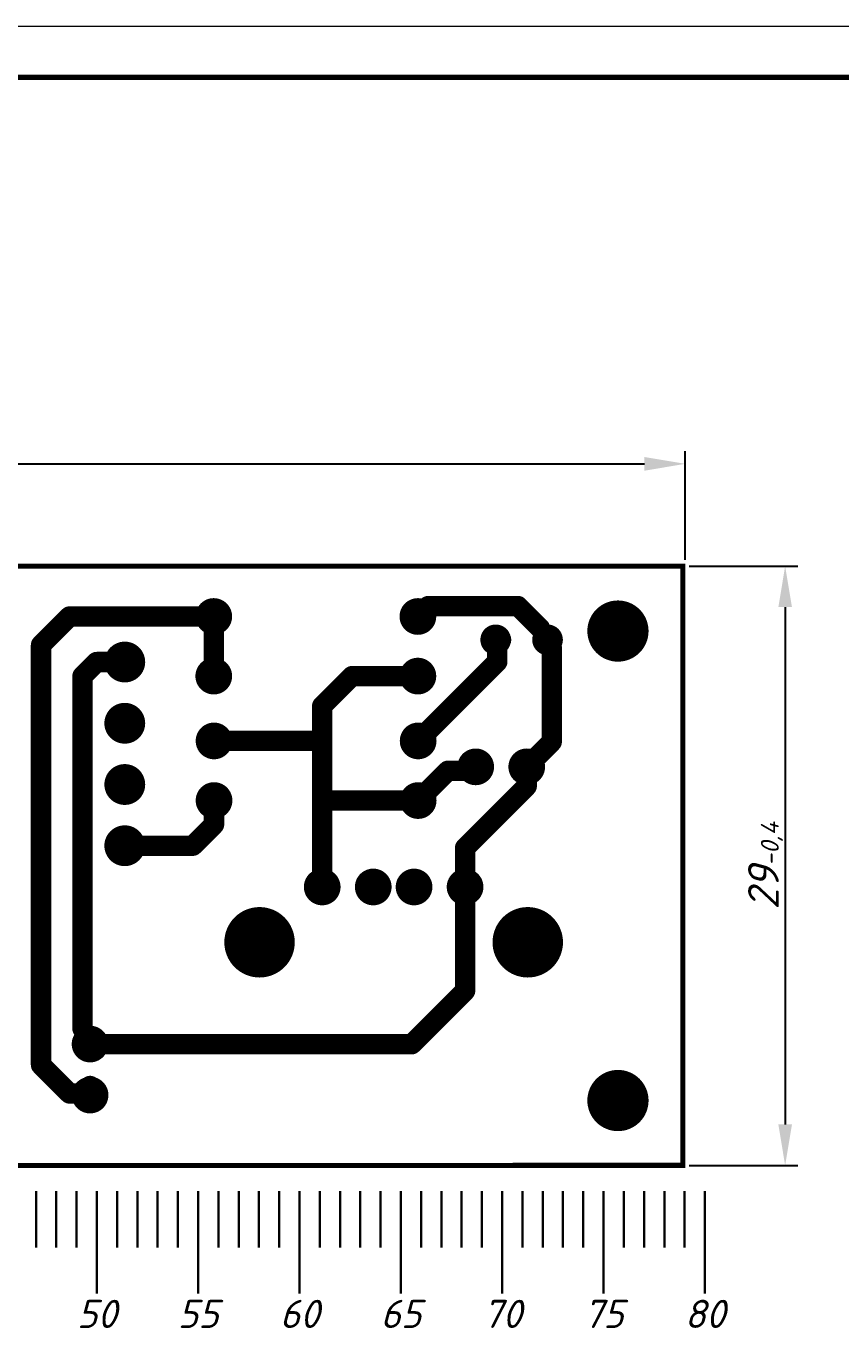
# Model space of a CAD drawing. Header units: millimetres. Extents: x 2470 to 6390, y 1560 to 2814.
# Drawn here: x 4347.2 to 4426.9, y 2389.8 to 2517 of the extents above; entities that cross this region are included whole.
import ezdxf

# ---------------------------------------------------------------- set-up
doc = ezdxf.new("R2010")
doc.units = ezdxf.units.MM
doc.layers.get('0').update_dxf_attribs({"lineweight": 0})
doc.layers.add('border', color=7, linetype='Continuous', lineweight=70)
doc.layers.add('Сплошная тонкая', color=7, linetype='Continuous', lineweight=30)
doc.layers.add('BOTTOM_LAYER', color=7, linetype='Continuous')
doc.layers.add('DRILL GOST', color=7, linetype='Continuous')
doc.layers.add('DRILL', color=7, linetype='Continuous', true_color=0xffffff)
doc.styles.add('Main', font='isocpeur.ttf', dxfattribs={"oblique": 15, "height": 3})
doc.dimstyles.new('ISO-25', dxfattribs={"dimtxt": 3, "dimasz": 4, "dimexe": 1.25, "dimexo": 0.625, "dimtad": 1, "dimtoh": 1, "dimtxsty": 'Main', "dimcen": 2.5, "dimclrd": 256, "dimclre": 256, "dimclrt": 256, "dimadec": 0, "dimazin": 0, "dimtol": 1, "dimtm": 0.5, "dimtfac": 1, "dimtmove": 0, "dimatfit": 3, "dimfxl": 1, "dimlwd": -1, "dimlwe": -1, "dimarcsym": 0})

# ---------------------------------------------------------------- blocks, each defined once
blk = doc.blocks.new('ROUND_12')
at = {"const_width": 0.0591}
blk.add_lwpolyline([(-0.0295, 0, 1), (0.0295, 0, 1)], format="xyb", close=True, dxfattribs=at)
blk = doc.blocks.new('ROUND_13')
at = {"const_width": 0.0354}
blk.add_lwpolyline([(-0.0177, 0, 1), (0.0177, 0, 1)], format="xyb", close=True, dxfattribs=at)
blk = doc.blocks.new('OBLONG_17')
at = {"const_width": 0.0551}
blk.add_lwpolyline([(0, 0.0079), (0, -0.0079)], dxfattribs=at)
at = {"const_width": 0.0276}
for points in [[(-0.0138, 0.0079, 1), (0.0138, 0.0079, 1)], [(-0.0138, -0.0079, 1), (0.0138, -0.0079, 1)]]:
    blk.add_lwpolyline(points, format="xyb", close=True, dxfattribs=at)
blk = doc.blocks.new('ROUND_16')
at = {"const_width": 0.0679}
blk.add_lwpolyline([(-0.034, 0, 1), (0.034, 0, 1)], format="xyb", close=True, dxfattribs=at)
blk = doc.blocks.new('ROUND_18')
at = {"const_width": 0.0295}
blk.add_lwpolyline([(-0.0148, 0, 1), (0.0148, 0, 1)], format="xyb", close=True, dxfattribs=at)
blk = doc.blocks.new('ROUND_14')
at = {"const_width": 0.03937}
blk.add_lwpolyline([(-0.019685, 0, 1), (0.019685, 0, 1)], format="xyb", close=True, dxfattribs=at)
blk = doc.blocks.new('ROUND_19')
at = {"const_width": 0.0197}
blk.add_lwpolyline([(-0.0098, 0, 1), (0.0098, 0, 1)], format="xyb", close=True, dxfattribs=at)
blk = doc.blocks.new('ROUND_21')
at = {"const_width": 0.015748}
blk.add_lwpolyline([(-0.007874, 0, 1), (0.007874, 0, 1)], format="xyb", close=True, dxfattribs=at)
blk = doc.blocks.new('ROUND_29')
at = {"const_width": 0.03937}
blk.add_lwpolyline([(-0.019685, 0, 1), (0.019685, 0, 1)], format="xyb", close=True, dxfattribs=at)
blk = doc.blocks.new('ROUND_23')
at = {"const_width": 0.0453}
blk.add_lwpolyline([(-0.0226, 0, 1), (0.0226, 0, 1)], format="xyb", close=True, dxfattribs=at)
blk = doc.blocks.new('*D37')
at = {"layer": 'Defpoints', "color": 0, "lineweight": 18, "transparency": 16777216}
for p in [(4411.4, 2464.23), (4411.4, 2405.69), (4421.4, 2405.69)]:
    blk.add_point(p, dxfattribs=at)
at = {"layer": 'DRILL GOST', "transparency": 16777216}
for p, q in [((4412.03, 2464.23), (4422.65, 2464.23)), ((4421.4, 2460.23), (4421.4, 2409.69)), ((4412.03, 2405.69), (4422.65, 2405.69))]:
    blk.add_line(p, q, dxfattribs=at)
at = {"layer": 'DRILL GOST', "lineweight": 18, "transparency": 16777216}
for points in [[(4420.74, 2460.23), (4422.07, 2460.23), (4421.4, 2464.23)], [(4420.74, 2409.69), (4422.07, 2409.69), (4421.4, 2405.69)]]:
    blk.add_solid(points, dxfattribs=at)
at = {"layer": 'DRILL GOST', "transparency": 16777216, "insert": (4419.28, 2434.96), "char_height": 3, "attachment_point": 5, "rotation": 90, "style": 'Main'}
blk.add_mtext('29{\\H0.58333x;\\S^ -0,4;}', dxfattribs=at)
blk = doc.blocks.new('*D38')
at = {"layer": 'Defpoints', "color": 0, "lineweight": 18, "transparency": 16777216}
for p in [(4411.65, 2474.23), (4255.16, 2464.23), (4411.65, 2464.23)]:
    blk.add_point(p, dxfattribs=at)
at = {"layer": 'DRILL GOST', "transparency": 16777216}
for p, q in [((4255.16, 2464.85), (4255.16, 2475.48)), ((4411.65, 2464.85), (4411.65, 2475.48)), ((4259.16, 2474.23), (4407.65, 2474.23))]:
    blk.add_line(p, q, dxfattribs=at)
at = {"layer": 'DRILL GOST', "lineweight": 18, "transparency": 16777216}
for points in [[(4259.16, 2474.9), (4259.16, 2473.56), (4255.16, 2474.23)], [(4407.65, 2474.9), (4407.65, 2473.56), (4411.65, 2474.23)]]:
    blk.add_solid(points, dxfattribs=at)
at = {"layer": 'DRILL GOST', "transparency": 16777216, "insert": (4333.41, 2476.35), "char_height": 3, "attachment_point": 5, "style": 'Main'}
blk.add_mtext('78{\\H0.58x;\\S^ -0,5;} ', dxfattribs=at)

msp = doc.modelspace()

# ---------------------------------------------------------------- hatches: boundary and pattern name
at = {"layer": 'DRILL GOST', "lineweight": 0}
h = msp.add_hatch(color=256, dxfattribs=at)
h.dxf.hatch_style = 1
h.paths.add_polyline_path([(4365.582, 2459.318), (4365.582, 2460.595, 0.4142136), (4364.304, 2459.318)])
h.paths.add_polyline_path([(4365.582, 2459.318), (4365.582, 2458.04, 0.4142136), (4366.859, 2459.318)])
h = msp.add_hatch(color=256, dxfattribs=at)
h.dxf.hatch_style = 1
h.paths.add_polyline_path([(4385.522, 2459.318), (4385.522, 2460.595, 0.4142136), (4384.245, 2459.318)])
h.paths.add_polyline_path([(4385.522, 2459.318), (4385.522, 2458.04, 0.4142136), (4386.8, 2459.318)])
at = {"layer": 'DRILL GOST'}
h = msp.add_hatch(color=256, dxfattribs=at)
h.dxf.hatch_style = 1
h.paths.add_polyline_path([(4405.068, 2459.938, 0.4142136), (4403.024, 2457.894), (4405.068, 2457.894)])
at = {"layer": 'DRILL GOST', "lineweight": 0}
h = msp.add_hatch(color=256, dxfattribs=at)
h.dxf.hatch_style = 1
h.paths.add_polyline_path([(4393.279, 2457.038), (4393.279, 2458.316, 0.4142136), (4392.002, 2457.038)])
h.paths.add_polyline_path([(4393.279, 2457.038), (4393.279, 2455.761, 0.4142136), (4394.557, 2457.038)])
h = msp.add_hatch(color=256, dxfattribs=at)
h.dxf.hatch_style = 1
h.paths.add_polyline_path([(4398.19, 2457.038), (4398.19, 2458.316, 0.4142136), (4396.912, 2457.038)])
h.paths.add_polyline_path([(4398.19, 2457.038), (4398.19, 2455.761, 0.4142136), (4399.468, 2457.038)])
at = {"layer": 'DRILL GOST'}
h = msp.add_hatch(color=256, dxfattribs=at)
h.dxf.hatch_style = 1
h.paths.add_polyline_path([(4358.167, 2454.869, 0.4142136), (4356.889, 2456.146), (4356.889, 2454.869)])
h.paths.add_polyline_path([(4356.889, 2454.869), (4355.612, 2454.869, 0.4142136), (4356.889, 2453.591)])
at = {"layer": 'DRILL GOST', "lineweight": 0}
h = msp.add_hatch(color=256, dxfattribs=at)
h.dxf.hatch_style = 1
h.paths.add_polyline_path([(4365.582, 2453.493), (4365.582, 2454.771, 0.4142136), (4364.304, 2453.493)])
h.paths.add_polyline_path([(4365.582, 2453.493), (4365.582, 2452.215, 0.4142136), (4366.859, 2453.493)])
h = msp.add_hatch(color=256, dxfattribs=at)
h.dxf.hatch_style = 1
h.paths.add_polyline_path([(4385.522, 2453.493), (4385.522, 2454.771, 0.4142136), (4384.245, 2453.493)])
h.paths.add_polyline_path([(4385.522, 2453.493), (4385.522, 2452.215, 0.4142136), (4386.8, 2453.493)])
at = {"layer": 'DRILL GOST'}
h = msp.add_hatch(color=256, dxfattribs=at)
h.dxf.hatch_style = 1
h.paths.add_polyline_path([(4358.167, 2448.887, 0.4142136), (4356.889, 2450.164), (4356.889, 2448.887)])
h.paths.add_polyline_path([(4356.889, 2448.887), (4355.612, 2448.887, 0.4142136), (4356.889, 2447.609)])
at = {"layer": 'DRILL GOST', "lineweight": 0}
h = msp.add_hatch(color=256, dxfattribs=at)
h.dxf.hatch_style = 1
h.paths.add_polyline_path([(4365.609, 2447.162), (4365.609, 2448.439, 0.4142136), (4364.332, 2447.162)])
h.paths.add_polyline_path([(4365.609, 2447.162), (4365.609, 2445.884, 0.4142136), (4366.887, 2447.162)])
h = msp.add_hatch(color=256, dxfattribs=at)
h.dxf.hatch_style = 1
h.paths.add_polyline_path([(4385.55, 2447.162), (4385.55, 2448.439, 0.4142136), (4384.273, 2447.162)])
h.paths.add_polyline_path([(4385.55, 2447.162), (4385.55, 2445.884, 0.4142136), (4386.828, 2447.162)])
h = msp.add_hatch(color=256, dxfattribs=at)
h.dxf.hatch_style = 1
h.paths.add_polyline_path([(4391.171, 2444.629), (4391.171, 2445.907, 0.4142136), (4389.894, 2444.629)])
h.paths.add_polyline_path([(4391.171, 2444.629), (4391.171, 2443.352, 0.4142136), (4392.449, 2444.629)])
h = msp.add_hatch(color=256, dxfattribs=at)
h.dxf.hatch_style = 1
h.paths.add_polyline_path([(4396.157, 2444.629), (4396.157, 2445.907, 0.4142136), (4394.879, 2444.629)])
h.paths.add_polyline_path([(4396.157, 2444.629), (4396.157, 2443.352, 0.4142136), (4397.434, 2444.629)])
at = {"layer": 'DRILL GOST'}
h = msp.add_hatch(color=256, dxfattribs=at)
h.dxf.hatch_style = 1
h.paths.add_polyline_path([(4358.167, 2442.904, 0.4142136), (4356.889, 2444.182), (4356.889, 2442.904)])
h.paths.add_polyline_path([(4356.889, 2442.904), (4355.612, 2442.904, 0.4142136), (4356.889, 2441.627)])
at = {"layer": 'DRILL GOST', "lineweight": 0}
h = msp.add_hatch(color=256, dxfattribs=at)
h.dxf.hatch_style = 1
h.paths.add_polyline_path([(4365.609, 2441.337), (4365.609, 2442.615, 0.4142136), (4364.332, 2441.337)])
h.paths.add_polyline_path([(4365.609, 2441.337), (4365.609, 2440.06, 0.4142136), (4366.887, 2441.337)])
h = msp.add_hatch(color=256, dxfattribs=at)
h.dxf.hatch_style = 1
h.paths.add_polyline_path([(4385.55, 2441.337), (4385.55, 2442.615, 0.4142136), (4384.273, 2441.337)])
h.paths.add_polyline_path([(4385.55, 2441.337), (4385.55, 2440.06, 0.4142136), (4386.828, 2441.337)])
at = {"layer": 'DRILL GOST'}
h = msp.add_hatch(color=256, dxfattribs=at)
h.dxf.hatch_style = 1
h.paths.add_polyline_path([(4358.167, 2436.922, 0.4142136), (4356.889, 2438.2), (4356.889, 2436.922)])
h.paths.add_polyline_path([(4356.889, 2436.922), (4355.612, 2436.922, 0.4142136), (4356.889, 2435.645)])
at = {"layer": 'DRILL GOST', "lineweight": 0}
h = msp.add_hatch(color=256, dxfattribs=at)
h.dxf.hatch_style = 1
h.paths.add_polyline_path([(4376.176, 2432.894), (4376.176, 2434.172, 0.4142136), (4374.899, 2432.894)])
h.paths.add_polyline_path([(4376.176, 2432.894), (4376.176, 2431.617, 0.4142136), (4377.454, 2432.894)])
h = msp.add_hatch(color=256, dxfattribs=at)
h.dxf.hatch_style = 1
h.paths.add_polyline_path([(4381.161, 2432.894), (4381.161, 2434.172, 0.4142136), (4379.884, 2432.894)])
h.paths.add_polyline_path([(4381.161, 2432.894), (4381.161, 2431.617, 0.4142136), (4382.439, 2432.894)])
h = msp.add_hatch(color=256, dxfattribs=at)
h.dxf.hatch_style = 1
h.paths.add_polyline_path([(4381.161, 2432.894), (4381.161, 2434.172, 0.4142136), (4379.884, 2432.894)])
h.paths.add_polyline_path([(4381.161, 2432.894), (4381.161, 2431.617, 0.4142136), (4382.439, 2432.894)])
h = msp.add_hatch(color=256, dxfattribs=at)
h.dxf.hatch_style = 1
h.paths.add_polyline_path([(4385.15, 2432.894), (4385.15, 2434.172, 0.4142136), (4383.872, 2432.894)])
h.paths.add_polyline_path([(4385.15, 2432.894), (4385.15, 2431.617, 0.4142136), (4386.427, 2432.894)])
h = msp.add_hatch(color=256, dxfattribs=at)
h.dxf.hatch_style = 1
h.paths.add_polyline_path([(4385.15, 2432.894), (4385.15, 2434.172, 0.4142136), (4383.872, 2432.894)])
h.paths.add_polyline_path([(4385.15, 2432.894), (4385.15, 2431.617, 0.4142136), (4386.427, 2432.894)])
h = msp.add_hatch(color=256, dxfattribs=at)
h.dxf.hatch_style = 1
h.paths.add_polyline_path([(4390.135, 2432.894), (4390.135, 2434.172, 0.4142136), (4388.857, 2432.894)])
h.paths.add_polyline_path([(4390.135, 2432.894), (4390.135, 2431.617, 0.4142136), (4391.412, 2432.894)])
at = {"layer": 'DRILL GOST'}
h = msp.add_hatch(color=256, dxfattribs=at)
h.dxf.hatch_style = 1
h.paths.add_polyline_path([(4370.055, 2427.49), (4370.055, 2424.792, 0.4142136), (4372.753, 2427.49)])
h = msp.add_hatch(color=256, dxfattribs=at)
h.dxf.hatch_style = 1
h.paths.add_polyline_path([(4396.257, 2427.49), (4396.257, 2424.792, 0.4142136), (4398.955, 2427.49)])
at = {"layer": 'DRILL GOST', "lineweight": 0}
h = msp.add_hatch(color=256, dxfattribs=at)
h.dxf.hatch_style = 1
h.paths.add_polyline_path([(4353.5, 2417.548), (4353.5, 2418.826, 0.4142136), (4352.222, 2417.548)])
h.paths.add_polyline_path([(4353.5, 2417.548), (4353.5, 2416.27, 0.4142136), (4354.777, 2417.548)])
at = {"layer": 'DRILL GOST'}
h = msp.add_hatch(color=256, dxfattribs=at)
h.dxf.hatch_style = 1
h.paths.add_polyline_path([(4405.068, 2414.074, 0.4142136), (4403.024, 2412.03), (4405.068, 2412.03)])
at = {"layer": 'DRILL GOST', "lineweight": 0}
h = msp.add_hatch(color=256, dxfattribs=at)
h.dxf.hatch_style = 1
h.paths.add_polyline_path([(4353.5, 2412.563), (4353.5, 2413.84, 0.4142136), (4352.222, 2412.563)])
h.paths.add_polyline_path([(4353.5, 2412.563), (4353.5, 2411.285, 0.4142136), (4354.777, 2412.563)])

# ---------------------------------------------------------------- linework, layer by layer
at = {"layer": 'border', "lineweight": 18}
msp.add_line((4210, 2517), (4630, 2517), dxfattribs=at)
at = {"layer": 'border', "lineweight": 70}
msp.add_line((4230, 2512), (4625, 2512), dxfattribs=at)
at = {"layer": 'BOTTOM_LAYER'}
for points, const_width in [([(4255.159, 2464.23), (4411.655, 2464.23)], 0.506), ([(4411.404, 2464.39), (4411.404, 2405.435)], 0.506), ([(4385.522, 2459.318), (4386.535, 2460.331)], 1.994), ([(4386.535, 2460.331), (4395.305, 2460.331)], 1.994), ([(4395.305, 2460.331), (4397.439, 2458.197)], 1.994), ([(4348.708, 2456.532), (4351.493, 2459.318)], 1.994), ([(4351.493, 2459.318), (4365.582, 2459.318)], 1.994), ([(4365.582, 2453.493), (4365.582, 2459.318)], 1.994), ([(4348.708, 2415.506), (4348.708, 2456.532)], 1.994), ([(4393.279, 2454.891), (4393.279, 2457.038)], 1.994), ([(4398.597, 2447.07), (4398.597, 2456.279)], 1.994), ([(4352.76, 2453.493), (4354.136, 2454.869)], 1.994), ([(4354.136, 2454.869), (4356.889, 2454.869)], 1.994), ([(4356.889, 2454.869), (4357.681, 2454.869)], 1.994), ([(4390.864, 2452.476), (4393.279, 2454.891)], 1.994), ([(4352.76, 2419.051), (4352.76, 2453.493)], 1.994), ([(4376.176, 2450.572), (4379.097, 2453.493)], 1.994), ([(4379.097, 2453.493), (4385.522, 2453.493)], 1.994), ([(4385.55, 2447.162), (4390.864, 2452.476)], 1.994), ([(4376.176, 2432.894), (4376.176, 2450.572)], 1.994), ([(4365.609, 2447.162), (4375.448, 2447.162)], 1.994), ([(4396.157, 2444.629), (4398.597, 2447.07)], 1.994), ([(4385.55, 2441.337), (4388.461, 2444.248)], 1.994), ([(4388.461, 2444.248), (4390.79, 2444.248)], 1.994), ([(4390.79, 2444.248), (4391.171, 2444.629)], 1.994), ([(4396.157, 2442.741), (4396.157, 2444.629)], 1.994), ([(4390.135, 2436.719), (4396.157, 2442.741)], 1.994), ([(4365.609, 2438.992), (4365.609, 2441.337)], 1.994), ([(4376.326, 2441.337), (4385.55, 2441.337)], 1.994), ([(4363.54, 2436.922), (4365.609, 2438.992)], 1.994), ([(4358.156, 2436.922), (4363.54, 2436.922)], 1.994), ([(4390.135, 2432.894), (4390.135, 2436.719)], 1.994), ([(4390.135, 2422.745), (4390.135, 2432.894)], 1.994), ([(4384.922, 2417.532), (4390.135, 2422.745)], 1.994), ([(4353.266, 2417.532), (4384.922, 2417.532)], 1.994), ([(4348.708, 2415.506), (4351.493, 2412.72)], 1.994), ([(4352.768, 2412.72), (4353.5, 2413.452)], 1.994), ([(4351.493, 2412.72), (4352.768, 2412.72)], 1.994), ([(4411.638, 2405.695), (4255.159, 2405.662)], 0.506)]:
    msp.add_lwpolyline(points, dxfattribs=dict(at, const_width=const_width))
at = {"layer": 'DRILL GOST', "lineweight": 0}
for p, q in [((4365.582, 2460.595), (4365.582, 2458.04)), ((4385.522, 2460.595), (4385.522, 2458.04)), ((4405.068, 2459.938), (4405.068, 2455.85)), ((4365.582, 2459.318), (4364.304, 2459.318)), ((4365.582, 2459.318), (4366.859, 2459.318)), ((4385.522, 2459.318), (4384.245, 2459.318)), ((4385.522, 2459.318), (4386.8, 2459.318)), ((4393.279, 2458.316), (4393.279, 2455.761)), ((4398.19, 2458.316), (4398.19, 2455.761)), ((4405.068, 2457.894), (4403.024, 2457.894)), ((4405.068, 2457.894), (4407.112, 2457.894)), ((4356.889, 2456.146), (4356.889, 2453.591)), ((4393.279, 2457.038), (4392.002, 2457.038)), ((4393.279, 2457.038), (4394.557, 2457.038)), ((4398.19, 2457.038), (4396.912, 2457.038)), ((4398.19, 2457.038), (4399.468, 2457.038)), ((4356.889, 2454.869), (4355.612, 2454.869)), ((4356.889, 2454.869), (4358.167, 2454.869)), ((4365.582, 2454.771), (4365.582, 2452.215)), ((4385.522, 2454.771), (4385.522, 2452.215)), ((4365.582, 2453.493), (4364.304, 2453.493)), ((4365.582, 2453.493), (4366.859, 2453.493)), ((4385.522, 2453.493), (4384.245, 2453.493)), ((4385.522, 2453.493), (4386.8, 2453.493)), ((4356.889, 2450.164), (4356.889, 2447.609)), ((4356.889, 2448.887), (4355.612, 2448.887)), ((4356.889, 2448.887), (4358.167, 2448.887)), ((4365.609, 2448.439), (4365.609, 2445.884)), ((4385.55, 2448.439), (4385.55, 2445.884)), ((4365.609, 2447.162), (4364.332, 2447.162)), ((4365.609, 2447.162), (4366.887, 2447.162)), ((4385.55, 2447.162), (4384.273, 2447.162)), ((4385.55, 2447.162), (4386.828, 2447.162)), ((4391.171, 2445.907), (4391.171, 2443.352)), ((4396.157, 2445.907), (4396.157, 2443.352)), ((4391.171, 2444.629), (4389.894, 2444.629)), ((4391.171, 2444.629), (4392.449, 2444.629)), ((4396.157, 2444.629), (4394.879, 2444.629)), ((4396.157, 2444.629), (4397.434, 2444.629)), ((4356.889, 2444.182), (4356.889, 2441.627)), ((4356.889, 2442.904), (4355.612, 2442.904)), ((4356.889, 2442.904), (4358.167, 2442.904)), ((4365.609, 2442.615), (4365.609, 2440.06)), ((4385.55, 2442.615), (4385.55, 2440.06)), ((4365.609, 2441.337), (4364.332, 2441.337)), ((4365.609, 2441.337), (4366.887, 2441.337)), ((4385.55, 2441.337), (4384.273, 2441.337)), ((4385.55, 2441.337), (4386.828, 2441.337)), ((4356.889, 2438.2), (4356.889, 2435.645)), ((4356.889, 2436.922), (4355.612, 2436.922)), ((4356.889, 2436.922), (4358.167, 2436.922)), ((4376.176, 2434.172), (4376.176, 2431.617)), ((4381.161, 2434.172), (4381.161, 2431.617)), ((4381.161, 2434.172), (4381.161, 2431.617)), ((4385.15, 2434.172), (4385.15, 2431.617)), ((4385.15, 2434.172), (4385.15, 2431.617)), ((4390.135, 2434.172), (4390.135, 2431.617)), ((4376.176, 2432.894), (4374.899, 2432.894)), ((4376.176, 2432.894), (4377.454, 2432.894)), ((4381.161, 2432.894), (4379.884, 2432.894)), ((4381.161, 2432.894), (4379.884, 2432.894)), ((4381.161, 2432.894), (4382.439, 2432.894)), ((4381.161, 2432.894), (4382.439, 2432.894)), ((4385.15, 2432.894), (4383.872, 2432.894)), ((4385.15, 2432.894), (4383.872, 2432.894)), ((4385.15, 2432.894), (4386.427, 2432.894)), ((4385.15, 2432.894), (4386.427, 2432.894)), ((4390.135, 2432.894), (4388.857, 2432.894)), ((4390.135, 2432.894), (4391.412, 2432.894)), ((4370.055, 2430.189), (4370.055, 2424.792)), ((4396.257, 2430.189), (4396.257, 2424.792)), ((4370.055, 2427.49), (4367.356, 2427.49)), ((4370.055, 2427.49), (4372.753, 2427.49)), ((4396.257, 2427.49), (4393.558, 2427.49)), ((4396.257, 2427.49), (4398.955, 2427.49)), ((4353.5, 2418.826), (4353.5, 2416.27)), ((4353.5, 2417.548), (4352.222, 2417.548)), ((4353.5, 2417.548), (4354.777, 2417.548)), ((4405.068, 2414.074), (4405.068, 2409.986)), ((4353.5, 2413.84), (4353.5, 2411.285)), ((4353.5, 2412.563), (4352.222, 2412.563)), ((4353.5, 2412.563), (4354.777, 2412.563)), ((4405.068, 2412.03), (4403.024, 2412.03)), ((4405.068, 2412.03), (4407.112, 2412.03))]:
    msp.add_line(p, q, dxfattribs=at)
for centre, radius in [((4365.582, 2459.318), 1.278), ((4385.522, 2459.318), 1.278), ((4405.068, 2457.894), 2.044), ((4393.279, 2457.038), 1.278), ((4398.19, 2457.038), 1.278), ((4356.889, 2454.869), 1.278), ((4365.582, 2453.493), 1.278), ((4385.522, 2453.493), 1.278), ((4356.889, 2448.887), 1.278), ((4365.609, 2447.162), 1.278), ((4385.55, 2447.162), 1.278), ((4391.171, 2444.629), 1.278), ((4396.157, 2444.629), 1.278), ((4356.889, 2442.904), 1.278), ((4365.609, 2441.337), 1.278), ((4385.55, 2441.337), 1.278), ((4356.889, 2436.922), 1.278), ((4376.176, 2432.894), 1.278), ((4381.161, 2432.894), 1.278), ((4381.161, 2432.894), 1.278), ((4385.15, 2432.894), 1.278), ((4385.15, 2432.894), 1.278), ((4390.135, 2432.894), 1.278), ((4370.055, 2427.49), 2.698), ((4396.257, 2427.49), 2.698), ((4353.5, 2417.548), 1.278), ((4405.068, 2412.03), 2.044), ((4353.5, 2412.563), 1.278)]:
    msp.add_circle(centre, radius, dxfattribs=at)
at = {"layer": 'Сплошная тонкая'}
for p, q in [((4348.219, 2403.188), (4348.219, 2397.688)), ((4350.199, 2403.188), (4350.199, 2397.688)), ((4352.179, 2403.188), (4352.179, 2397.688)), ((4354.159, 2403.188), (4354.159, 2393.188)), ((4356.139, 2403.188), (4356.139, 2397.688)), ((4358.119, 2403.188), (4358.119, 2397.688)), ((4360.099, 2403.188), (4360.099, 2397.688)), ((4362.079, 2403.188), (4362.079, 2397.688)), ((4364.059, 2403.188), (4364.059, 2393.188)), ((4366.039, 2403.188), (4366.039, 2397.688)), ((4368.019, 2403.188), (4368.019, 2397.688)), ((4369.999, 2403.188), (4369.999, 2397.688)), ((4371.979, 2403.188), (4371.979, 2397.688)), ((4373.959, 2403.188), (4373.959, 2393.188)), ((4373.959, 2403.188), (4373.959, 2393.188)), ((4375.939, 2403.188), (4375.939, 2397.688)), ((4377.919, 2403.188), (4377.919, 2397.688)), ((4379.899, 2403.188), (4379.899, 2397.688)), ((4381.879, 2403.188), (4381.879, 2397.688)), ((4383.859, 2403.188), (4383.859, 2393.188)), ((4385.839, 2403.188), (4385.839, 2397.688)), ((4387.819, 2403.188), (4387.819, 2397.688)), ((4389.799, 2403.188), (4389.799, 2397.688)), ((4391.779, 2403.188), (4391.779, 2397.688)), ((4393.759, 2403.188), (4393.759, 2393.188)), ((4395.739, 2403.188), (4395.739, 2397.688)), ((4397.719, 2403.188), (4397.719, 2397.688)), ((4399.699, 2403.188), (4399.699, 2397.688)), ((4401.679, 2403.188), (4401.679, 2397.688)), ((4403.659, 2403.188), (4403.659, 2393.188)), ((4405.639, 2403.188), (4405.639, 2397.688)), ((4407.619, 2403.188), (4407.619, 2397.688)), ((4409.599, 2403.188), (4409.599, 2397.688)), ((4411.579, 2403.188), (4411.579, 2397.688)), ((4413.559, 2403.188), (4413.559, 2393.188))]:
    msp.add_line(p, q, dxfattribs=at)

# ---------------------------------------------------------------- block references
at = {"layer": 'BOTTOM_LAYER', "xscale": 50.6493506, "yscale": 50.6493506, "zscale": 50.6493506}
for name, p in [('ROUND_13', (4365.582, 2459.318)), ('ROUND_13', (4385.522, 2459.318)), ('ROUND_19', (4386.535, 2460.331)), ('ROUND_19', (4386.535, 2460.331)), ('ROUND_19', (4395.305, 2460.331)), ('ROUND_19', (4395.305, 2460.331)), ('ROUND_19', (4351.493, 2459.318)), ('ROUND_19', (4351.493, 2459.318)), ('ROUND_19', (4365.582, 2459.318)), ('ROUND_19', (4365.582, 2459.318)), ('ROUND_19', (4385.522, 2459.318)), ('ROUND_12', (4405.068, 2457.894)), ('ROUND_18', (4393.125, 2457.038)), ('ROUND_19', (4397.439, 2458.197)), ('ROUND_18', (4398.19, 2457.038)), ('ROUND_19', (4348.708, 2456.532)), ('ROUND_19', (4348.708, 2456.532)), ('ROUND_19', (4393.279, 2457.038)), ('ROUND_19', (4398.597, 2456.279)), ('ROUND_14', (4356.889, 2454.869)), ('ROUND_19', (4354.136, 2454.869)), ('ROUND_19', (4354.136, 2454.869)), ('ROUND_19', (4356.889, 2454.869)), ('ROUND_19', (4356.889, 2454.869)), ('ROUND_19', (4357.681, 2454.869)), ('ROUND_13', (4365.582, 2453.493)), ('ROUND_13', (4385.522, 2453.493)), ('ROUND_19', (4393.279, 2454.891)), ('ROUND_19', (4393.279, 2454.891)), ('ROUND_19', (4352.76, 2453.493)), ('ROUND_19', (4352.76, 2453.493)), ('ROUND_19', (4365.582, 2453.493)), ('ROUND_19', (4379.097, 2453.493)), ('ROUND_19', (4379.097, 2453.493)), ('ROUND_19', (4385.522, 2453.493)), ('ROUND_19', (4390.864, 2452.476)), ('ROUND_19', (4390.864, 2452.476)), ('ROUND_19', (4376.176, 2450.572)), ('ROUND_19', (4376.176, 2450.572)), ('ROUND_14', (4356.889, 2448.887)), ('ROUND_13', (4365.609, 2447.162)), ('ROUND_13', (4385.55, 2447.162)), ('ROUND_19', (4365.609, 2447.162)), ('ROUND_19', (4375.448, 2447.162)), ('ROUND_19', (4385.55, 2447.162)), ('ROUND_19', (4398.597, 2447.07)), ('ROUND_19', (4398.597, 2447.07)), ('ROUND_13', (4391.171, 2444.629)), ('ROUND_13', (4396.157, 2444.629)), ('ROUND_14', (4356.889, 2442.904)), ('ROUND_19', (4388.461, 2444.248)), ('ROUND_19', (4388.461, 2444.248)), ('ROUND_19', (4390.79, 2444.248)), ('ROUND_19', (4390.79, 2444.248)), ('ROUND_19', (4391.171, 2444.629)), ('ROUND_19', (4396.157, 2444.629)), ('ROUND_19', (4396.157, 2444.629)), ('ROUND_19', (4396.157, 2442.741)), ('ROUND_19', (4396.157, 2442.741)), ('ROUND_13', (4365.609, 2441.337)), ('ROUND_19', (4365.609, 2441.337)), ('ROUND_19', (4376.326, 2441.337)), ('ROUND_13', (4385.55, 2441.337)), ('ROUND_19', (4385.55, 2441.337)), ('ROUND_19', (4385.55, 2441.337)), ('ROUND_19', (4365.609, 2438.992)), ('ROUND_19', (4365.609, 2438.992)), ('ROUND_14', (4356.889, 2436.922)), ('ROUND_19', (4358.156, 2436.922)), ('ROUND_19', (4363.54, 2436.922)), ('ROUND_19', (4363.54, 2436.922)), ('ROUND_19', (4390.135, 2436.719)), ('ROUND_19', (4390.135, 2436.719)), ('ROUND_13', (4376.176, 2432.894)), ('ROUND_13', (4381.161, 2432.894)), ('OBLONG_17', (4381.161, 2432.894)), ('ROUND_13', (4385.15, 2432.894)), ('OBLONG_17', (4385.15, 2432.894)), ('ROUND_13', (4390.135, 2432.894)), ('ROUND_19', (4376.176, 2432.894)), ('ROUND_19', (4381.161, 2432.894)), ('ROUND_19', (4385.15, 2432.894)), ('ROUND_19', (4390.135, 2432.894)), ('ROUND_19', (4390.135, 2432.894)), ('ROUND_16', (4370.055, 2427.49)), ('ROUND_16', (4396.257, 2427.49)), ('ROUND_19', (4390.135, 2422.745)), ('ROUND_19', (4390.135, 2422.745)), ('ROUND_13', (4353.5, 2417.548)), ('ROUND_19', (4352.76, 2419.051)), ('ROUND_19', (4352.76, 2419.051)), ('ROUND_19', (4353.266, 2417.532)), ('ROUND_19', (4384.922, 2417.532)), ('ROUND_19', (4384.922, 2417.532)), ('ROUND_19', (4348.708, 2415.506)), ('ROUND_19', (4348.708, 2415.506)), ('ROUND_13', (4353.5, 2412.563)), ('ROUND_19', (4353.5, 2413.452)), ('ROUND_12', (4405.068, 2412.03)), ('ROUND_19', (4351.493, 2412.72)), ('ROUND_19', (4351.493, 2412.72)), ('ROUND_19', (4352.768, 2412.72)), ('ROUND_19', (4352.768, 2412.72))]:
    msp.add_blockref(name, p, dxfattribs=at)
at = {"layer": 'DRILL', "xscale": 50.6493506, "yscale": 50.6493506, "zscale": 50.6493506}
for name, p in [('ROUND_21', (4365.582, 2459.318)), ('ROUND_21', (4385.522, 2459.318)), ('ROUND_29', (4405.068, 2457.894)), ('ROUND_21', (4393.125, 2457.038)), ('ROUND_21', (4398.19, 2457.038)), ('ROUND_19', (4356.889, 2454.869)), ('ROUND_21', (4365.582, 2453.493)), ('ROUND_21', (4385.522, 2453.493)), ('ROUND_19', (4356.889, 2448.887)), ('ROUND_21', (4365.609, 2447.162)), ('ROUND_21', (4385.55, 2447.162)), ('ROUND_21', (4391.171, 2444.629)), ('ROUND_21', (4396.157, 2444.629)), ('ROUND_19', (4356.889, 2442.904)), ('ROUND_21', (4365.609, 2441.337)), ('ROUND_21', (4385.55, 2441.337)), ('ROUND_19', (4356.889, 2436.922)), ('ROUND_21', (4376.176, 2432.894)), ('ROUND_21', (4381.161, 2432.894)), ('ROUND_21', (4381.161, 2432.894)), ('ROUND_21', (4385.15, 2432.894)), ('ROUND_21', (4385.15, 2432.894)), ('ROUND_21', (4390.135, 2432.894)), ('ROUND_23', (4370.055, 2427.49)), ('ROUND_23', (4396.257, 2427.49)), ('ROUND_21', (4353.5, 2417.548)), ('ROUND_29', (4405.068, 2412.03)), ('ROUND_21', (4353.5, 2412.563))]:
    msp.add_blockref(name, p, dxfattribs=at)

# ---------------------------------------------------------------- texts
at = {"layer": 'Сплошная тонкая', "char_height": 2.75, "attachment_point": 5, "style": 'Main'}
for s, width, insert in [('50', 6.3581, (4354.159, 2391.188)), ('\\pxqc;55', 5.13086, (4364.059, 2391.188)), ('\\pxqc;60', 5.13086, (4373.959, 2391.188)), ('\\pxqc;65', 6.3581, (4383.859, 2391.188)), ('\\pxqc;70', 5.13086, (4393.759, 2391.188)), ('75', 6.3581, (4403.659, 2391.188)), ('80', 6.3581, (4413.559, 2391.188))]:
    msp.add_mtext_dynamic_manual_height_columns(s, width=width, gutter_width=16.5, heights=[0], dxfattribs=dict(at, insert=insert))

# ---------------------------------------------------------------- dimensions: what is measured, and where the dimension line sits
at = {"layer": 'DRILL GOST'}
dim = msp.add_linear_dim(base=(4411.655, 2474.23), p1=(4255.159, 2464.23), p2=(4411.655, 2464.23), text='78{\\H0.58x;\\S^ -0,5;} ', dimstyle='ISO-25', dxfattribs=at)
dim.commit()
dim.dimension.update_dxf_attribs({"geometry": '*D38', "text_midpoint": (4333.407, 2474.23), "dimtype": 160})
dim = msp.add_linear_dim(base=(4421.404, 2405.694), p1=(4411.404, 2464.23), p2=(4411.404, 2405.694), angle=90, text='29{\\H0.58333x;\\S^ -0,4;}', dimstyle='ISO-25', dxfattribs=at)
dim.commit()
dim.dimension.update_dxf_attribs({"geometry": '*D37', "text_midpoint": (4421.404, 2434.962), "dimtype": 160})

doc.saveas('drawing.dxf')
